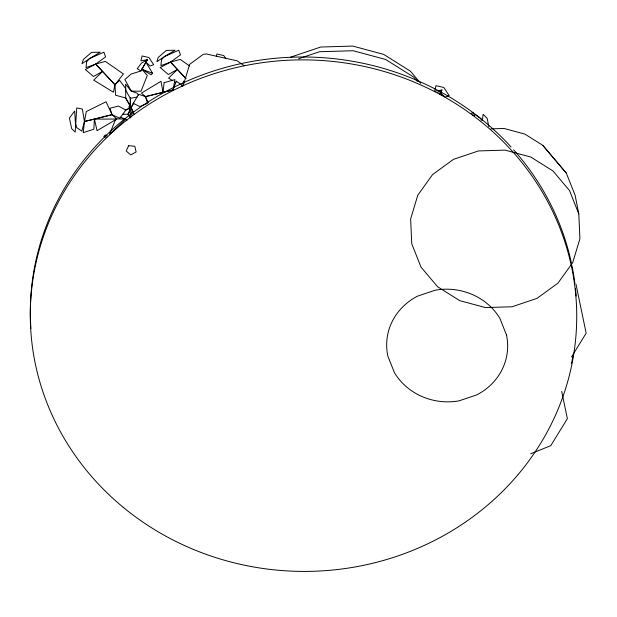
<?xml version="1.0" encoding="UTF-8"?>
<svg xmlns="http://www.w3.org/2000/svg" width="617" height="617" viewBox="0 0 617 617"><rect width="100%" height="100%" fill="white"/><g stroke="black" fill="none" stroke-linecap="round" stroke-linejoin="round"><path stroke-width="0.93" d="M94.409 119.104L93.861 129.192L83.249 132.663L84.436 121.495L86.326 111.546L106.055 101.759L112.047 114.677L116.729 119.05L97.07 130.681L94.409 119.104L112.047 114.677L119.821 118.287L125.829 110.065L129.963 108.029L125.205 110.235L125.829 110.065L118.495 106.078L109.988 108.237L112.047 114.677L84.436 121.495L81.86 131.151L76.655 127.572L75.475 123.469L74.672 110.991L69.397 118.071L71.68 128.675L75.205 132.115L76.739 107.952L82.37 109.062L84.436 121.495L94.409 119.104L116.729 119.05M182.802 86.226L183.45 81.043L184.645 82.269M482.363 120.477L483.134 114.276L487.222 118.464L488.811 126.77M472.915 115.379L473.401 112.656L470.763 113.405M216.343 56.432L216.929 53.987L223.77 55.538L225.884 58.723M434.638 91.262L435.972 85.686L443.77 87.46L449.191 95.627L445.142 97.131L440.168 92.558L441.965 90.013L435.556 91.108M183.257 85.439L189.635 64.376L203.209 54.342L206.255 53.957L237.152 60.821L244.201 65.788M474.334 116.065L474.951 114.392L480.89 118.657L481.345 120.446M115.472 119.729L109.479 134.375L125.745 119.096L126.909 120.469M129.786 110.289L127.927 114.723L129.724 110.597M134.182 114.369L130.557 106.008L129.393 105.893L128.922 106.895L131.051 117.068M137.175 97.07L130.233 98.35L130.573 97.81L130.218 105.684L130.233 98.35L125.752 90.283L125.56 84.205L131.259 91.085L141.031 91.231L147.324 75.405L141.763 69.197L151.111 74.773L152.6 73.3L145.759 61.993L150.124 66.004L153.679 64.692L148.921 57.528L142.08 55.97L140.915 60.859L147.34 59.756L140.915 70.97L131.035 74.094L124.858 79.539L131.259 91.085L136.966 93.105L138.655 95.195M130.665 107.875L138.648 94.247L145.496 96.638L173.038 89.974L176.269 81.143L181.483 84.884L181.884 86.457M131.305 107.744L133.735 103.116L133.087 103.255L139.843 106.556L147.571 103.286L145.496 96.638L141.47 93.105L160.983 81.274L163.042 92.226L145.496 96.638L148.242 102.769M439.682 94.008L441.965 90.013L437.808 92.403M571.558 356.904L586.15 333.195L575.985 284.236M105.021 137.838L104.034 136.249L105.607 134.915L107.289 135.856M530.628 453.78L550.765 445.675L567.37 418.688L561.701 391.386M290.622 57.165L320.709 47.031L352.77 46.074L383.681 54.396L410.398 71.179L420.655 83.341M298.659 58.738L319.452 51.735L353.163 50.733L385.664 59.487L413.76 77.133L417.454 81.513M122.467 114.338L128.236 114.153L130.357 117.955M490.955 128.876L504.074 128.483L524.843 134.074L542.798 145.357L566.337 173.176L575.16 195.388L578.808 213.945L579.911 238.756L572.723 262.595L557.953 283.134L537.052 298.358L512.064 306.772L485.425 307.567L459.75 300.656L437.561 286.712L421.01 267.107L411.74 243.754L410.637 218.942L417.825 195.103L432.594 174.565L453.495 159.34L478.483 150.926L505.122 150.132L530.797 157.042L552.986 170.986L569.537 190.591L578.808 213.945M115.826 118.873L125.745 119.096L126.67 120.708M119.999 117.153L125.745 119.096M104.034 136.249L106.741 137.213M141.763 69.197L152.6 73.3M172.683 80.65L168.588 78.128L177.426 69.443L170.539 62.086L160.875 65.633L161.515 59.726L164.538 56.525L175.105 50.247L166.405 50.386L158.214 57.45L156.872 61.708L164.538 56.525L178.753 50.216L180.465 54.898L170.539 62.086L160.212 67.531L168.341 74.518L177.426 69.443L185.887 78.575M174.326 81.668L175.961 82.678M189.612 65.973L180.179 59.402L170.539 62.086L185.941 78.652M566.337 173.176L542.798 145.357M440.168 92.558L441.625 94.972M131.166 107.96L133.341 113.273M506.472 334.931L499.886 318.357A60.975 57.072 1.3 0 0 435.24 290.191L417.493 296.168A59.71 55.892 1.3 0 0 387.846 356.102L394.433 372.683A60.975 57.072 1.3 0 0 459.079 400.842L476.825 394.865A59.71 55.892 1.3 0 0 506.472 334.931M129.393 105.893L132.246 115.58M130.557 106.008L130.804 107.073M572.969 356.148A273.231 255.762 1.3 0 1 571.496 363.606M30.912 328.537A273.231 255.762 1.3 0 1 200.587 75.575A273.231 255.762 1.3 0 1 511.084 146.977M513.66 149.846A273.231 255.762 1.3 0 1 571.373 262.865M571.967 265.703A273.231 255.762 1.3 0 1 574.928 283.735M575.476 288.478A273.231 255.762 1.3 0 1 576.147 296.052M86.665 61.708L86.025 67.615L95.689 64.075L105.33 61.384L123.408 73.978L114.947 84.776L113.412 92.241L93.73 80.11L102.576 71.425L95.689 64.075L85.362 69.513L93.491 76.5L102.576 71.425L114.947 84.776L115.595 95.219L125.745 98.003L129.67 104.983L125.297 97.586L125.745 98.003L125.675 88.632L119.621 80.357L114.947 84.776L95.689 64.075L105.615 56.887L103.903 52.198L89.689 58.507L82.022 63.69L83.364 59.433L91.555 52.368L100.255 52.229L89.689 58.507L86.665 61.708M164.099 82.693L163.042 92.226L173.038 89.974L174.912 79.624L164.099 82.693M128.66 145.697L126.153 150.988L130.773 154.867L136.126 151.967L134.815 146.298L128.66 145.697M147.34 59.756L140.915 70.97L137.213 68.649L141.494 63.111L147.34 59.756M123.199 507.305A273.231 255.762 1.3 0 0 571.435 366.483A273.231 255.762 1.3 0 0 215.873 73.138A273.231 255.762 1.3 0 0 123.199 507.305"/></g></svg>
